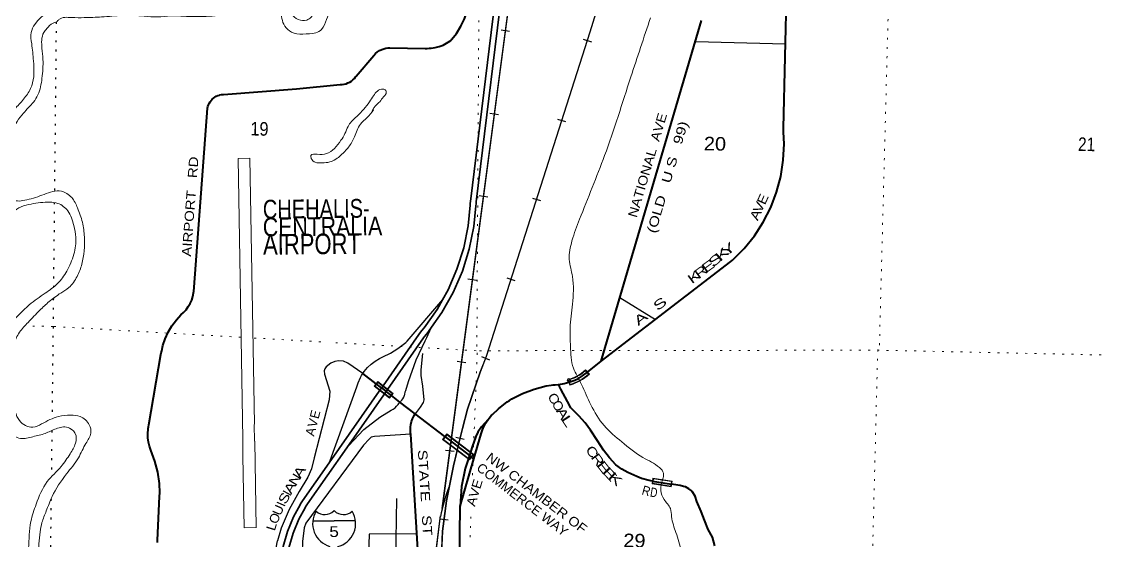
# Model space of a CAD drawing. Header units: feet. Extents: x -518066 to -250644, y -364975 to -177792.
# Drawn here: x -502127 to -488120, y -298662 to -291926 of the extents above; entities that cross this region are included whole.
import ezdxf
from ezdxf.enums import TextEntityAlignment as Align

# ---------------------------------------------------------------- set-up
doc = ezdxf.new("R2010")
doc.units = ezdxf.units.FT
doc.header["$LTSCALE"] = 80
doc.header["$PDMODE"] = 32
doc.header["$PDSIZE"] = 40
doc.linetypes.add('DOTTED', pattern=[1.5, 0.3, -1.2])
for name, color, linetype, lineweight in [('15', 7, 'Continuous', 25), ('18', 7, 'Continuous', 35), ('19', 7, 'Continuous', 25), ('26', 7, 'Continuous', 40), ('29', 7, 'Continuous', 25), ('30', 7, 'Continuous', 13), ('34', 7, 'Continuous', 25), ('36', 7, 'Continuous', 13), ('39', 7, 'Continuous', 13), ('55', 7, 'Continuous', 13), ('6', 7, 'DOTTED', 25), ('61', 7, 'Continuous', 13), ('7', 7, 'DOTTED', 13)]:
    doc.layers.add(name, color=color, linetype=linetype, lineweight=lineweight)
doc.layers.add('27', color=7, linetype='Continuous')

msp = doc.modelspace()

# ---------------------------------------------------------------- linework, layer by layer
at = {"layer": '15'}
for p, q in [((-498075.82, -298265.15), (-498072.92, -298262.24)), ((-498069.75, -298264.62), (-498073.18, -298262.24)), ((-498348.53, -298396.62), (-498072.12, -298396.62))]:
    msp.add_line(p, q, dxfattribs=at)
msp.add_lwpolyline([(-497796.76, -298396.62), (-498072.65, -298396.62), (-498072.12, -298396.62)], dxfattribs=at)
for centre, radius, start, end in [((-498045.9, -298431.72), 306.13, 148.44436, 254.43378), ((-498194.5, -298149.12), 165.66, 227.34248, 315.8117), ((-497950.81, -298149.12), 165.66, 224.18831, 312.69403), ((-498099.41, -298431.72), 306.13, 283.08087, 31.62484)]:
    msp.add_arc(centre, radius, start, end, dxfattribs=at)
at = {"layer": '18'}
for p, q in [((-498135.47, -297642.18), (-497457.73, -296673.31)), ((-497908.59, -297449.17), (-497397.97, -296719.21))]:
    msp.add_line(p, q, dxfattribs=at)
for points in [[(-496807.99, -295885.87), (-496674.35, -295697.74), (-496527.45, -295436.93), (-496408.62, -295162.19), (-496319.16, -294876.54), (-496260.04, -294583.1), (-496234.57, -294313.1), (-496232.36, -294289.65), (-496229.11, -294263.1), (-495843.84, -291120.35), (-495786.11, -290649.41), (-495782.96, -290623.72), (-495781.29, -290599.41), (-495766.02, -290376.89), (-495770.68, -289866.23), (-495828.7, -289358.85), (-495933.41, -288887.47), (-495940.92, -288862.47), (-495946.28, -288837.47), (-496896.42, -284403.88)], [(-496666.55, -295530.71), (-496594.88, -295403.47), (-496479.18, -295135.97), (-496392.07, -294857.83), (-496334.52, -294572.12), (-496309.5, -294306.95), (-496306.71, -294277.38), (-496304.2, -294256.95), (-495887.95, -290861.35), (-495860.97, -290641.3), (-495857.87, -290615.95), (-495856.17, -290591.3), (-495841.23, -290373.64), (-495845.82, -289870.85), (-495902.95, -289371.31), (-496006.92, -288903.24), (-496014.52, -288878.24), (-496019.88, -288853.24), (-496955.37, -284488.03)], [(-497457.73, -296673.31), (-497437.75, -296644.75), (-496971.96, -295978.87), (-496953.72, -295952.79), (-496934.25, -295928.87), (-496906.71, -295895.02), (-496737.92, -295657.42), (-496666.55, -295530.71)], [(-497397.97, -296719.21), (-497378.84, -296691.87), (-496912.06, -296024.58), (-496900.2, -296006.69), (-496874.4, -295974.58), (-496847.7, -295941.77), (-496807.99, -295885.87)], [(-498610.81, -299900.96), (-498645.1, -299690.49), (-498649.09, -299666), (-498654.86, -299640.49), (-498679.71, -299530.64), (-498705.95, -299335), (-498711.61, -299137.69), (-498696.6, -298940.87), (-498661.11, -298746.7), (-498605.51, -298557.3), (-498530.42, -298374.75), (-498450.15, -298226.05), (-498443.84, -298214.36), (-498417.04, -298176.05), (-497908.59, -297449.17)], [(-498689.07, -299891.64), (-498719.06, -299707.76), (-498725, -299671.37), (-498728.08, -299657.76), (-498753.69, -299544.54), (-498780.99, -299341.09), (-498786.86, -299135.9), (-498771.26, -298931.23), (-498734.35, -298729.31), (-498676.54, -298532.35), (-498598.45, -298342.51), (-498514.44, -298186.88), (-498507.52, -298174.06), (-498481.52, -298136.88), (-498135.47, -297642.18)]]:
    msp.add_lwpolyline(points, dxfattribs=at)
at = {"layer": '19'}
for points in [[(-498135.47, -297642.18), (-498124.83, -297612.86), (-497778.57, -296658.35), (-497769.46, -296633.25), (-497759.41, -296608.35), (-497730.84, -296537.56), (-497718.9, -296511.71), (-497681.72, -296458.21), (-497639.16, -296408.88), (-497591.68, -296364.28), (-497539.79, -296324.88), (-497484.07, -296291.12), (-497441.17, -296270.19), (-497341.2, -296222.39), (-497246.77, -296164.39), (-497158.92, -296096.85), (-497144.59, -296083.89), (-497124.23, -296065.48), (-497098.19, -296035.06), (-496689.31, -295557.3), (-496666.55, -295530.71)], [(-497219.81, -296856.04), (-497210.79, -296852.77), (-497205.57, -296846.47), (-497194.92, -296833.62), (-497181.15, -296812.92), (-497169.61, -296790.89), (-497160.44, -296767.78), (-497157.69, -296757.98), (-497149.59, -296724.93), (-497144.14, -296707.98), (-497106.58, -296591.12), (-497008.6, -296311.26), (-496893.31, -296064.6), (-496871.97, -296019.9), (-496831.36, -295934.84), (-496807.99, -295885.87)], [(-497908.59, -297449.17), (-497886.9, -297425.6), (-497688.85, -297210.37), (-497481.05, -297053.87), (-497330.75, -296962.52), (-497305.99, -296947.36), (-497282.95, -296929.7), (-497261.88, -296909.73), (-497249.37, -296895.1), (-497243.01, -296887.67), (-497219.81, -296856.04)]]:
    msp.add_lwpolyline(points, dxfattribs=at)
at = {"layer": '26'}
for p, q in [((-496545.47, -292156.97), (-496544.64, -292155.88)), ((-496544.64, -292155.88), (-496544, -292155.09)), ((-494785.97, -296469.3), (-494608.83, -296328.61)), ((-497457.73, -296673.31), (-497397.97, -296719.21)), ((-496637.46, -297303.34), (-496318.83, -297548.08)), ((-493942.26, -297881.6), (-493695.84, -297919.32))]:
    msp.add_line(p, q, dxfattribs=at)
for points in [[(-494608.83, -296328.61), (-492928.73, -295036.23), (-492903.77, -295017.03), (-492878.81, -294992), (-492754.04, -294866.9), (-492620.86, -294701.98), (-492505.64, -294524.04), (-492409.66, -294335.03), (-492333.96, -294137.03), (-492279.37, -293932.2), (-492246.49, -293722.78), (-492235.68, -293511.07), (-492242.61, -293358.25), (-492243.55, -293337.48), (-492242.88, -293308.25), (-492179.84, -290530.54)], [(-496544.64, -292155.88), (-496486.18, -292078.97), (-496429.98, -291987.26), (-496383.67, -291890.18), (-496347.76, -291788.79), (-496329.88, -291714.37), (-496322.68, -291684.39), (-496319.32, -291664.37), (-496199.37, -290949.59)], [(-494608.83, -296328.61), (-494599.89, -296298.33), (-493306.24, -291913.75)], [(-496570.3, -292179.84), (-496565.61, -292176.64), (-496557.67, -292170.23), (-496550.44, -292163.02), (-496544.64, -292155.88)], [(-499693.49, -292986.77), (-499682.56, -292967.61), (-499669.68, -292949.7), (-499655, -292933.23), (-499638.68, -292918.39), (-499620.9, -292905.34), (-499601.85, -292894.21), (-499581.74, -292885.14), (-499560.79, -292878.22), (-499556.42, -292877.27), (-499531.51, -292872.42), (-499506.42, -292870.46), (-498558.84, -292796.52), (-497993.41, -292743.23), (-497966.99, -292740.74), (-497943.41, -292737.16), (-497942.88, -292737.08), (-497917.91, -292730.56), (-497893.76, -292721.47), (-497870.69, -292709.91), (-497848.95, -292695.99), (-497828.79, -292679.88), (-497810.42, -292661.75), (-497794.04, -292641.8), (-497787.1, -292631.88), (-497556.58, -292363.85), (-497535.79, -292339.68), (-497509.74, -292319.19), (-497483.71, -292302.75), (-497455.65, -292288.89), (-497426.29, -292278.04), (-497401.45, -292271.72), (-497370.58, -292266.32), (-497351.45, -292266.59), (-496889.98, -292272.97), (-496865.12, -292273.32), (-496839.98, -292272.14), (-496812.4, -292270.84), (-496760.37, -292262.89), (-496709.45, -292249.55), (-496660.21, -292230.95), (-496613.18, -292207.31), (-496570.2, -292179.83)], [(-500364.57, -298674.55), (-500363.24, -298645.54), (-500337.28, -298082.29), (-500335.06, -298033.93), (-500335.12, -298032.29), (-500339.99, -297909.68), (-500361.25, -297763.46), (-500397.68, -297620.27), (-500448.88, -297481.66), (-500448.91, -297481.59), (-500467.48, -297428.95), (-500480.44, -297374.67), (-500487.66, -297319.32), (-500489.05, -297263.53), (-500484.6, -297207.89), (-500483.4, -297200.71), (-500479.78, -297175.71), (-500475.49, -297150.71), (-500319.39, -296242.13), (-500315.12, -296217.26), (-500309.45, -296192.13), (-500294.27, -296124.85), (-500263.91, -296035.24), (-500224.36, -295949.3), (-500176.03, -295867.97), (-500119.47, -295792.13), (-500060.46, -295727.7), (-500024.65, -295695.26), (-499992.43, -295659.26), (-499964.14, -295620.09), (-499940.11, -295578.18), (-499920.58, -295533.98), (-499905.79, -295487.98), (-499895.88, -295440.69), (-499893.7, -295419.34), (-499889.35, -295370.14), (-499889.29, -295369.34), (-499713.56, -293049.58), (-499709.08, -293027.98), (-499702.36, -293006.96), (-499693.49, -292986.77)], [(-497457.73, -296673.31), (-497528.03, -296619.31), (-497700.54, -296486.81)], [(-495027.31, -296600.33), (-494952.15, -296571.83), (-494904.67, -296549.95), (-494852.82, -296518.06), (-494785.97, -296469.3)], [(-496075.13, -297080.62), (-496063.34, -297066.66), (-496029.75, -297026.88), (-496020.05, -297017.5), (-495942.27, -296942.34), (-495829.67, -296854.3), (-495799.95, -296834.56), (-495766.75, -296812.51), (-495749.95, -296804.16), (-495630.47, -296744.78), (-495479.28, -296688.46), (-495323.04, -296648.25), (-495255.87, -296636.81), (-495231.51, -296632.66), (-495205.87, -296631.13), (-495165.08, -296628.7)], [(-495165.08, -296628.7), (-495158.91, -296628.33), (-495087.79, -296616.55), (-495027.31, -296600.33)], [(-493942.26, -297881.6), (-493986.3, -297872.72), (-494087.51, -297846.46), (-494146.23, -297822.71), (-494263.38, -297768.06), (-494341.77, -297725.19), (-494417.89, -297670.22), (-494500.29, -297577.95), (-494576.59, -297481.78), (-494654.34, -297357.42), (-494745.87, -297220.69), (-494816.2, -297126.66), (-494900.6, -297034.34), (-495002.81, -296929.58), (-495047.35, -296850.18), (-495130.38, -296689.5), (-495150.49, -296654.26), (-495165.08, -296628.7)], [(-497219.81, -296856.04), (-497329.39, -296771.88), (-497397.97, -296719.21)], [(-496637.46, -297303.34), (-497021, -297008.75), (-497219.81, -296856.04)], [(-496973.13, -299998.11), (-496986.03, -299908.83), (-496986.93, -299885.92), (-496985.58, -299865.44), (-496978.26, -299820.17), (-496977.97, -299815.44), (-496970.64, -299697.85), (-496957.03, -299661.84), (-496947.21, -299624.46), (-496941.35, -299586.25), (-496939.52, -299547.65), (-497078.22, -297273.64), (-497080.67, -297257.63), (-497083.56, -297220.15), (-497082.52, -297182.57), (-497077.55, -297145.31), (-497068.72, -297108.77), (-497056.12, -297073.36), (-497039.88, -297039.45), (-497035.56, -297032.43), (-497021, -297008.75)], [(-496075.13, -297080.62), (-496159.59, -297175.66), (-496207.28, -297247.24), (-496236.43, -297302.92), (-496284.12, -297435.48), (-496318.83, -297548.08)], [(-496260.27, -297593.05), (-496166.49, -297267.48), (-496162.62, -297254.04), (-496149.56, -297217.48), (-496132.26, -297175.02), (-496106.17, -297126.32), (-496075.13, -297080.62)], [(-496457.16, -299683.47), (-496436.98, -298206.58), (-496260.27, -297593.05)], [(-496318.83, -297548.08), (-496371.56, -297719.17), (-496421.9, -297952.48), (-496436.98, -298206.58)], [(-496260.27, -297593.05), (-496285.26, -297573.86), (-496318.83, -297548.08)], [(-493132.97, -298717.45), (-493164.83, -298606.13), (-493220.99, -298506.37), (-493268.73, -298386.67), (-493312.58, -298273.09), (-493368.13, -298143.17), (-493390.82, -298074.29), (-493429.75, -298015.13), (-493441.22, -298003.99), (-493471.21, -297982.06), (-493491.83, -297968.36), (-493514.85, -297956.99), (-493539.93, -297949.61), (-493582.7, -297939.45), (-493668.66, -297923.54), (-493695.84, -297919.32)]]:
    msp.add_lwpolyline(points, dxfattribs=at)
at = {"layer": '29'}
for p, q in [((-493385.46, -292182.24), (-492218.08, -292215.61)), ((-494365.03, -295502.32), (-493904.23, -295786.61)), ((-497264.97, -298104.45), (-497277.69, -298908.49)), ((-497619.9, -298566.53), (-497682.85, -300743.7)), ((-496999.47, -298564.75), (-497619.9, -298566.53))]:
    msp.add_line(p, q, dxfattribs=at)
for points in [[(-496926.77, -296229.07), (-496949.14, -296437.45), (-496946.6, -296510.26), (-496926.49, -296651.23), (-496910.87, -296828.32), (-496913.7, -296845.15), (-496918.13, -296862.88), (-496956.19, -296922.25), (-497021, -297008.75)], [(-497700.54, -296486.81), (-497895.84, -296353.46), (-497952.29, -296325.22), (-498016.8, -296321.2), (-498065.18, -296329.25), (-498113.57, -296353.46), (-498174.05, -296397.83), (-498194.21, -296426.06), (-498202.27, -296450.27), (-498198.24, -296494.63), (-498129.7, -296716.49), (-498137.76, -296829.43), (-498331.3, -297579.68), (-498367.58, -297720.84), (-498411.94, -297829.76), (-498524.83, -298015.31), (-498653.86, -298249.26), (-498758.69, -298491.27), (-498807.08, -298652.61)], [(-497079.62, -297271.27), (-497550.41, -297300.9), (-497591.46, -297312.67), (-497618.04, -297337.04), (-497690.13, -297415.8), (-498437.55, -298427.19), (-498459.48, -298485.98), (-498481.93, -298664.63), (-498523.09, -299908.54)], [(-498519.27, -301271.5), (-498734.5, -300032.1), (-498766.75, -299967.57), (-498839.33, -299886.89), (-498887.71, -299786.05), (-498903.84, -299709.42), (-498903.84, -299677.14), (-498899.81, -299624.71), (-498855.46, -299394.79), (-498860.66, -299192.6), (-498840.5, -298837.64), (-498807.08, -298652.61)]]:
    msp.add_lwpolyline(points, dxfattribs=at)
at = {"layer": '34', "lineweight": 13}
for p, q in [((-494401.88, -281078.23), (-496673.65, -298236.67)), ((-497388.52, -303879.71), (-496690.95, -298329.74))]:
    msp.add_line(p, q, dxfattribs=at)
at = {"layer": '34'}
for p, q in [((-495906.56, -292033.55), (-495796.49, -292048.13)), ((-494841.27, -292153.03), (-494735.7, -292186.81)), ((-496052.2, -293113.65), (-495942.14, -293128.22)), ((-495175.26, -293188.52), (-495069.7, -293222.29)), ((-496190.86, -294180.91), (-496080.8, -294195.49)), ((-495500.15, -294212.63), (-495394.57, -294246.4)), ((-495834.13, -295248.09), (-495728.57, -295281.87)), ((-496336.5, -295261), (-496226.44, -295275.56)), ((-496475.16, -296328.25), (-496365.09, -296342.82)), ((-496159.26, -296268.14), (-496056.3, -296309.17)), ((-496550.55, -297316.36), (-496672.56, -298236.82)), ((-496494.97, -297309.98), (-496387.18, -297335.81)), ((-496627.42, -297479.02), (-496517.36, -297493.59)), ((-496703.15, -298368.92), (-496593.29, -298383.54))]:
    msp.add_line(p, q, dxfattribs=at)
for points in [[(-496736.16, -274885.48), (-496612.45, -275129.93), (-494731.82, -278085.04), (-494655.15, -278188.5), (-494583.55, -278295.46), (-494491.36, -278449.79), (-494407.22, -278609.14), (-494315.69, -278817.87), (-494247.2, -279035.22), (-494213.59, -279206.16), (-494193.91, -279378.53), (-494183.78, -279510.56), (-494185.18, -279642.44), (-494200.15, -279785.17), (-494219.04, -279927.49), (-494240.7, -280076.99), (-494263.2, -280226.31), (-494330.4, -280651.62), (-494400.74, -281076.33), (-494400.78, -281078.32), (-496550.34, -297313.64)], [(-493320.81, -287362.57), (-493728.92, -288741.49), (-494755.04, -292063.06), (-496099.86, -296266.9), (-496180.18, -296468.38), (-496344.34, -296949.61), (-496409.57, -297199.62), (-496454.76, -297388.15)], [(-496455.59, -297390.13), (-496525.66, -297683.91), (-496617.05, -298136.54), (-496669.07, -298527.59), (-496688.3, -298983.75), (-496694.48, -299389.91), (-496685.83, -299756.18), (-496681.71, -300148.49), (-496658.11, -300569.37), (-496622.15, -300974.39), (-496529.67, -301561.71), (-496482.47, -302105.86), (-496403.6, -302869.91), (-496361.81, -303582.89), (-496341.38, -304160.62), (-496301.88, -304688.46), (-496271.94, -305292.53), (-496254.48, -305493.59)], [(-497517.09, -304340.67), (-497459.22, -304170.01), (-497446.84, -304126.4), (-497435.03, -304082.94), (-497424.27, -304039.03), (-497414.26, -303995.06), (-497404.75, -303950.87), (-497396.19, -303906.78), (-497389.09, -303866.33), (-497388.52, -303870.86), (-496692.06, -298329.61)]]:
    msp.add_lwpolyline(points, dxfattribs=at)
at = {"layer": '34', "lineweight": 13}
msp.add_lwpolyline([(-493729.97, -288741.17), (-494756.08, -292062.71), (-496100.9, -296266.52), (-496181.21, -296467.99), (-496345.4, -296949.29), (-496410.63, -297199.34), (-496526.74, -297683.67), (-496618.13, -298136.35), (-496670.16, -298527.49), (-496689.39, -298983.71)], dxfattribs=at)
at = {"layer": '34'}
msp.add_arc((-494496.53, -298755.87), 2234.8, 159.11223, 169.25472, dxfattribs=at)
at = {"layer": '36'}
for p, q in [((-499319.34, -293698.1), (-499164.39, -293696.14)), ((-499319.34, -293698.1), (-499258.55, -297337.58)), ((-499164.39, -293696.14), (-499106.79, -297144.7)), ((-499108.43, -297145.09), (-499104.45, -297365.14)), ((-499254.89, -297556.24), (-499258.9, -297331.77)), ((-499103.12, -297365.12), (-499084.42, -298484.34)), ((-499254.89, -297556.24), (-499239.35, -298486.93)), ((-499239.02, -298487.51), (-499084.81, -298483.75))]:
    msp.add_line(p, q, dxfattribs=at)
at = {"layer": '39'}
for points in [[(-497303.72, -284384.18), (-497269.04, -284455.33), (-497274.65, -284634.26), (-497357.76, -284775.32), (-497452.61, -284902.05), (-497545.05, -285008.72), (-497620.71, -285079.53), (-497695.11, -285186.59), (-497730.45, -285346.77), (-497711.14, -285483.98), (-497679.89, -285625.46), (-497612.86, -285783.81), (-497586.34, -285961.4), (-497616.79, -286178.03), (-497685.57, -286305.31), (-497770.32, -286428.23), (-497864.96, -286544.92), (-497929.08, -286640.11), (-497974.57, -286806.12), (-497967.11, -287033.6), (-497928.91, -287128.96), (-497838.72, -287233.48), (-497632.15, -287237.87), (-497370.66, -287205.21), (-497191.64, -287182.87), (-497058.83, -287163.56), (-496982.38, -287153.11), (-496796.59, -287193.28), (-496651.28, -287250.69), (-496547.7, -287387.68), (-496478.87, -287556.11), (-496475.45, -287684.93), (-496512.84, -287847.09), (-496545.94, -287896.67), (-496599.6, -287871.39), (-496648.81, -287824.07), (-496870.33, -287964.21), (-496971.32, -288096.84), (-497103.08, -288263.01), (-497148.12, -288406.91), (-497219.55, -288566.32), (-497227.92, -288682.81), (-497205.75, -288876.41), (-497158.85, -289038.35), (-497047.33, -289179.52), (-496919.45, -289304.95), (-496807.32, -289415.97), (-496692.16, -289575.33), (-496618.55, -289705.64), (-496572.93, -289831.34), (-496569.07, -289938.04), (-496605.72, -290063.99), (-496677.25, -290128.85), (-496821.27, -290206.26), (-497017.22, -290272.5), (-497177.99, -290285.17), (-497348.16, -290267.48), (-497458.07, -290245.02), (-497552.66, -290160.52), (-497645.16, -289971.47), (-497743.78, -289788.32), (-497805.37, -289658.27), (-497842.84, -289526.71), (-497866.56, -289409.53), (-497868.18, -289290.81), (-497897.63, -289159.43), (-498005.64, -289143.04), (-498079.73, -289135.44), (-498311.54, -289188.85), (-498469.47, -289259.92), (-498600.01, -289365.78), (-498693.58, -289528.74), (-498755.35, -289706.47), (-498816.28, -289942.55), (-498884.3, -290230.78), (-498934.9, -290352.42), (-499011.36, -290562.02), (-499022.05, -290694.56), (-499001.78, -290783.51), (-498808.14, -290831.88), (-498611.23, -290817.96), (-498431.63, -290866.04), (-498262.34, -290927.97), (-498095.79, -291026.07), (-497941.38, -291129.93), (-497777.85, -291278.25), (-497662, -291403.42), (-497608.04, -291513.2), (-497640.51, -291631.19), (-497688.54, -291724.71), (-497795.97, -291778.76), (-497916.26, -291774.19), (-498012.28, -291760.08), (-498103.22, -291792.35), (-498171.59, -291899.52), (-498234.34, -292026.93), (-498309.52, -292073.61)], [(-497172.85, -290130.38), (-497310.54, -290093.26), (-497477.22, -290001.2), (-497555.54, -289904.99), (-497624.61, -289748.62), (-497692.99, -289558.07), (-497725.32, -289370.3), (-497778.33, -289113.68), (-497826.32, -289006.04), (-497903.8, -288968.19), (-498082.33, -288966.4), (-498321.72, -288997.52), (-498501.88, -289076.17), (-498660.3, -289171.38), (-498851.16, -289483.15), (-498893.52, -289693.47), (-498945.05, -289959.93), (-499012.04, -290197.89), (-499091.53, -290359.15), (-499140.45, -290496.91), (-499183.65, -290648.88), (-499186.16, -290773.55), (-499144.47, -290895.13), (-499055.56, -290963.41), (-498921.52, -290982.35), (-498752.53, -290959.8), (-498531.97, -290966.49), (-498398.29, -291003.54), (-498295.1, -291060.04), (-498138.65, -291161.94), (-498040.21, -291254.56), (-497927.51, -291337.42), (-497864.84, -291413.19), (-497816.04, -291480.61), (-497819.87, -291571.05), (-497876.83, -291610.07), (-497995.36, -291617.61), (-498190.62, -291649.67), (-498263.91, -291702.42), (-498328.23, -291807.68), (-498428.53, -291906.13), (-498538.71, -291897.74), (-498621.51, -291825.58), (-498637.34, -291714.6), (-498678.5, -291566.87), (-498714.01, -291437.37), (-498772.45, -291251.06), (-498842.66, -291150.99), (-498928.37, -291123.02), (-499024.22, -291100.87), (-499150.36, -291088.13), (-499272.99, -291099.61), (-499363.09, -291190.23), (-499416.03, -291327.9), (-499509.59, -291490.87), (-499580.17, -291608.05), (-499679.74, -291670.32), (-499877.09, -291706.35), (-500095.61, -291697.68), (-500414.8, -291706.99), (-500745.54, -291691.92), (-501098.79, -291698.5), (-501157.36, -291717.37), (-501470.89, -291744.91), (-501553.65, -291769.3), (-501767.08, -291807.01), (-501866.56, -291865.25), (-501954.79, -291961.94), (-502003.05, -292067.53), (-501995.95, -292212.52), (-501972.36, -292436.31), (-501994.89, -292757.69), (-502073.97, -292898.84), (-502186.9, -293027.2), (-502340.83, -293198.94), (-502438.78, -293379.92), (-502497.67, -293614.03), (-502500.58, -293758.81), (-502507.16, -293985.98), (-502521.95, -294122.45), (-502528.22, -294234.96), (-502534.91, -294367.59), (-502489.67, -294412.8), (-502359.93, -294445.74), (-502132.8, -294325.85), (-502001.68, -294290.41), (-501762.43, -294265.32), (-501656.42, -294281.65), (-501527.97, -294378.92), (-501449.55, -294569.68), (-501422.51, -294721.12), (-501449.03, -294941.84), (-501541.72, -295161.14), (-501659.27, -295319.57), (-501820.3, -295444.9), (-502028, -295597.39), (-502265.54, -295835.75)], [(-498309.52, -292073.61), (-498478.35, -292088.12), (-498626.3, -292062.85), (-498713, -291984.57), (-498773.09, -291780.11), (-498799.02, -291672.94), (-498821.23, -291481.36), (-498889.08, -291363.24), (-498950.14, -291307.63), (-499053.18, -291243.08), (-499099.3, -291242.1), (-499135.49, -291245.36), (-499184.55, -291290.58), (-499223.04, -291408.45), (-499267.5, -291524.17), (-499338.44, -291659.46), (-499439.06, -291774), (-499560.77, -291839.8), (-499574.89, -291843.53), (-499733.69, -291858.26), (-499986.5, -291858.92), (-500191.02, -291852.57), (-500361.81, -291865.03), (-500536.16, -291855.29), (-500820.9, -291847.22), (-501088.12, -291865.69), (-501313.01, -291874.99), (-501477.5, -291873.51), (-501642.56, -291900.18), (-501667.11, -291923.8), (-501723.79, -291948.75), (-501797.36, -292015.58), (-501838.56, -292069.02), (-501862.67, -292269.67), (-501849.58, -292416.79), (-501862.55, -292661.94), (-501915.01, -292876.06), (-501973.07, -292969.38), (-502102.32, -293111.47), (-502182.77, -293220.41), (-502264.99, -293417.81), (-502304.25, -293573.88), (-502346.24, -293766.11), (-502348.25, -293965.21), (-502303.23, -294121.06), (-502239.24, -294231.04), (-502060.79, -294236.84), (-501834.65, -294165.21), (-501611.11, -294123.69), (-501476.36, -294207.02), (-501400.82, -294341.39), (-501338.33, -294525.77), (-501312.09, -294717.44), (-501345.25, -295068.76), (-501406.65, -295228.38), (-501513.89, -295372.95), (-501617.62, -295443.17), (-501768.34, -295554.63), (-501890.97, -295666.68), (-502042.61, -295824.39), (-502153.54, -295952.78), (-502224.92, -296110.18), (-502245.36, -296228.43), (-502239.87, -296453.85), (-502231.5, -296536.5), (-502236.69, -296793.87), (-502208.36, -296981.55), (-502152.51, -297097.4), (-501981.71, -297183.5), (-501866.47, -297139.68), (-501647.86, -297043.74), (-501488.99, -297024.99), (-501366.99, -297043.68), (-501248.76, -297150.79), (-501228.9, -297259.84), (-501291.73, -297391.27), (-501389.79, -297578.26), (-501544.49, -297788.21), (-501730.97, -298081.96), (-501806.93, -298267.42), (-501862.16, -298419.12), (-501886.64, -298539.3), (-501916.94, -298848.43), (-501949.51, -299071.03), (-501972.38, -299309.91), (-502006.49, -299409.76), (-502066.47, -299499.01), (-502167.43, -299531.06), (-502284.15, -299548.7), (-502396.04, -299526.21), (-502516.79, -299445.19), (-502617.85, -299382.7), (-502682.78, -299318.96), (-502776.7, -299300.87), (-502869.72, -299337.11), (-503011.97, -299527.21), (-503026.76, -299663.68)], [(-493968.86, -291878.21), (-494224.09, -292643.33), (-494563.67, -293662.04), (-494889.31, -294487.91), (-494987.21, -294765.44), (-495022.2, -295008.1), (-494980.54, -295230.26), (-494981.74, -295588.3), (-495012.1, -295899.45), (-495006.78, -296132.91), (-494968.39, -296417.36), (-494919.57, -296515.65)], [(-497561.17, -293069.19), (-497645.47, -293169.99), (-497731.44, -293254.66), (-497809.01, -293419.98), (-497885.93, -293553.12), (-497984.34, -293657.64), (-498128.55, -293745.1), (-498227.1, -293757.08), (-498317.23, -293749.14), (-498368.44, -293701.78), (-498373.6, -293659.42), (-498291.05, -293645.08), (-498170.52, -293637.59), (-498068.84, -293569.35), (-497984.45, -293464.52), (-497932.54, -293377.12), (-497892.53, -293283.42), (-497793.92, -293168.84), (-497687.4, -293060.47), (-497615.26, -292965.44), (-497561.49, -292886.13), (-497512.14, -292826.83), (-497439.43, -292802.23), (-497401.64, -292819.12), (-497398.4, -292857.41), (-497431.39, -292900.96), (-497480.82, -292964.29), (-497527.87, -293009.55), (-497556.68, -293045.14), (-497579.55, -293084.89)], [(-502265.54, -295835.75), (-502338.16, -295954.9), (-502375.21, -296100.96), (-502391.13, -296293.74), (-502358.72, -296477.47), (-502354.78, -296680.73), (-502321.62, -296926.85), (-502303.86, -297140.45), (-502250.17, -297264.3), (-502161.11, -297324.52), (-502000.3, -297309.83), (-501838.98, -297269), (-501697.35, -297209.65), (-501546.29, -297180.68), (-501464.84, -297220.62), (-501429.64, -297265.63), (-501428.14, -297390.38), (-501497.07, -297525.7), (-501614.78, -297692.17), (-501793.26, -297887.52), (-501937.59, -298180.16), (-502006.29, -298403.99), (-502037.33, -298749.32), (-502052.56, -298907.91), (-502071.92, -299072.44), (-502115.88, -299262.61), (-502182.88, -299402), (-502296.12, -299445.85), (-502419.23, -299382.89), (-502517.15, -299264.14), (-502589.74, -299182.14), (-502704.3, -299093.22), (-502842.07, -299060.11), (-503025.87, -299221.16), (-503074.83, -299360.92), (-503155.35, -299673.02), (-503173.98, -299801.36), (-503155.64, -299986.81), (-503098.36, -300130.84), (-503031.56, -300200.66), (-502941.96, -300234.74), (-502798.42, -300280.03), (-502661.96, -300377.47), (-502484.63, -300538.13), (-502251.06, -300595.4), (-502055.97, -300571.38), (-501817.88, -300504.02), (-501597.07, -300398.08), (-501488.56, -300289.75), (-501434.8, -300210.43), (-501418.81, -300114.22), (-501433.87, -299965.04), (-501477.72, -299851.46), (-501476.76, -299704.64), (-501380.7, -299616.17), (-501244.17, -299611.02), (-501139.82, -299709.79), (-501040.39, -299852.71), (-500957.89, -300039.53), (-500913.81, -300241.62), (-500861.31, -300423.76), (-500866.23, -300568.49), (-500867.02, -300707.27), (-500990.05, -300839.43), (-501245.61, -300976.82), (-501365.75, -301064.79), (-501451.59, -301143.42), (-501536.96, -301298.51), (-501569.44, -301416.49), (-501548.53, -301573.84), (-501473.24, -301720.27), (-501414.46, -301789.9), (-501289.86, -301879.04), (-501192.61, -301931.4), (-501059.11, -301976.48), (-500888.57, -301976.08), (-500694.65, -301909.79), (-500520.4, -301824.99), (-500363.09, -301784.08), (-500193.38, -301725.33), (-500039.02, -301730.63), (-499889.75, -301790.12), (-499805.18, -301874.39), (-499793.12, -301973.21), (-499855.15, -302263.56), (-499920.64, -302427.11), (-499987.94, -302580.57), (-500015.97, -302777.1), (-500061.93, -302967.21), (-500124.05, -303194.52)], [(-494919.57, -296515.65), (-494862.36, -296630.83), (-494743.22, -296890.86), (-494570.14, -297162.08), (-494341.65, -297372.12), (-494066.88, -297575.1), (-493850.85, -297706.43), (-493800.18, -297779.94), (-493811.76, -297860.98)], [(-493811.76, -297860.98), (-493834.72, -298000.46), (-493792.96, -298118.03), (-493711.09, -298236.44), (-493695.15, -298341.39), (-493639.13, -298547.75), (-493563.71, -298786.73), (-493481.42, -298983.6), (-493334.51, -299159.72), (-493164.07, -299263.93), (-492997.49, -299360.01), (-492802.41, -299535.15), (-492679.61, -299712.77), (-492468.45, -299886.23), (-492226.1, -300006.05), (-492054.41, -300047.93), (-491878.59, -300083.86), (-491733.46, -300149.31), (-491639.2, -300249.89), (-491557.25, -300364.28), (-491430.53, -300447.44), (-491246.56, -300477.51), (-491022.25, -300496.37), (-490816.3, -300530.93), (-490596.78, -300587.92), (-490417.87, -300670.17), (-490085.17, -300785.9), (-489593.46, -300776.26), (-489248.18, -300666.95), (-488964.94, -300648.86), (-488581.95, -300757.6), (-488118.73, -300868.06), (-487867.12, -300925.73), (-487754.18, -300949.23)]]:
    msp.add_spline(points, degree=3, dxfattribs=at)
at = {"layer": '55'}
for p, q in [((-497552.86, -296651.96), (-497507.24, -296592.07)), ((-497353.26, -296804.03), (-497552.86, -296651.96))]:
    msp.add_line(p, q, dxfattribs=at)
msp.add_lwpolyline([(-497318.86, -296745.67), (-497505.72, -296603.28), (-497541.64, -296650.44), (-497354.77, -296792.81)], close=True, dxfattribs=at)
msp.add_lwpolyline([(-497507.24, -296592.07), (-497307.65, -296744.16), (-497353.26, -296804.03)], dxfattribs=at)
at = {"layer": '6'}
for p, q in [((-501678, -291929.12), (-501700.64, -294132.58)), ((-501702.04, -294269.53), (-501713.29, -295363.21)), ((-501714.82, -295513.48), (-501718.56, -295877.06)), ((-501718.56, -295877.06), (-501732.79, -297078.98)), ((-501734.53, -297224.97), (-501741.63, -297825.73)), ((-501745.03, -298112.18), (-501771.49, -300347.32))]:
    msp.add_line(p, q, dxfattribs=at)
at = {"layer": '61'}
for p, q in [((-494811.79, -296451.1), (-494772.99, -296495.92)), ((-494810.99, -296439.82), (-494761.71, -296496.74)), ((-495016.6, -296638.59), (-495037.96, -296566.4)), ((-495011.22, -296628.53), (-495028.05, -296571.67)), ((-496611.45, -297270.04), (-496261.97, -297534.28)), ((-496261.97, -297534.28), (-496316.43, -297606.33)), ((-493936.55, -297841.67), (-493688.51, -297879.68)), ((-493688.51, -297879.68), (-493699.91, -297954.1))]:
    msp.add_line(p, q, dxfattribs=at)
for points in [[(-496316.43, -297606.33), (-496665.93, -297342.1), (-496611.45, -297270.04)], [(-493699.91, -297954.1), (-493947.95, -297916.08), (-493936.55, -297841.67)]]:
    msp.add_lwpolyline(points, dxfattribs=at)
for points in [[(-496654.71, -297340.53), (-496609.89, -297281.25), (-496273.17, -297535.85), (-496317.99, -297595.13)], [(-493938.83, -297909.38), (-493929.85, -297850.78), (-493697.62, -297886.37), (-493706.6, -297944.98)]]:
    msp.add_lwpolyline(points, close=True, dxfattribs=at)
for radius, start, end in [(620.8, 287.06482, 311.2292), (628.8, 287.7875, 310.49671), (696.08, 287.03375, 311.19192), (688.08, 287.67508, 310.53021)]:
    msp.add_arc((-495220.14, -295972.93), radius, start, end, dxfattribs=at)
msp.add_point((-495028.05, -296571.67), dxfattribs=at)
at = {"layer": '7'}
for p, q in [((-496190.02, -290950.51), (-496221.73, -296189.52)), ((-490862.77, -290936.75), (-491000.76, -296175.11)), ((-501718.56, -295877.06), (-502083.26, -295868.65)), ((-499284.83, -296016.5), (-501718.56, -295877.06)), ((-498246.92, -296075.97), (-499131.46, -296025.29)), ((-496231.46, -296191.44), (-498074.69, -296085.84)), ((-496277.91, -297802.11), (-496215.75, -296191.66)), ((-491021.17, -296175.55), (-491155.47, -301427.24)), ((-496308.97, -298606.96), (-496296.02, -298271.51))]:
    msp.add_line(p, q, dxfattribs=at)
msp.add_lwpolyline([(-472368.49, -296480.77), (-475163.56, -296477.36), (-480419.96, -296389.92), (-485724.69, -296296.69), (-491000.95, -296184.14), (-496231.46, -296191.44)], dxfattribs=at)

# ---------------------------------------------------------------- texts
at = {"layer": '15', "width": 1.2}
msp.add_text(' 5 ', height=140, dxfattribs=at).set_placement((-498073.2, -298604.73), align=Align.CENTER)
at = {"layer": '27'}
for s, rotation, width, p in [('NATIONAL  AVE', 73.561, 1.15, (-494148.37, -294475.04)), ('(OLD   U S   99)', 73.561, 1.3, (-493904.22, -294677.21)), ('AIRPORT   RD', 85.668, 1.2, (-499929.86, -294974.72)), ('V', 66.5, 1.25, (-492534.04, -294416.21)), ('E', 66.126, 1.2, (-492484.3, -294309.79)), ('A', 65.038, 1.25, (-492579.18, -294514.7)), ('Y', 41.744, 1.7, (-492987.45, -294982.58)), ('S', 40.609, 1.65, (-493158.51, -295119.57)), ('K', 41.987, 1.65, (-493066.47, -295044.59)), ('R', 36.377, 1.4, (-493344.85, -295264.8)), ('E', 35.784, 1.5, (-493252.79, -295191.48)), ('K', 36.389, 1.45, (-493432.15, -295330.53)), ('A  S', 37.568, 1.6, (-494127.91, -295874.26)), ('C', 297.874, 1.2, (-495308.39, -296776.46)), ('O', 296.232, 1.1, (-495252.4, -296869.19)), ('A', 300.349, 1.4, (-495198.41, -296969.21)), ('L', 303.226, 1.65, (-495135.48, -297074.42)), ('STATE   ST', 273.506, 1.3, (-496986.68, -297477.35)), ('C', 303.075, 1.3, (-494817.14, -297470.06)), ('NW CHAMBER OF', 322.473, 1.15, (-496114.53, -297596.7)), ('R', 305.847, 1.4, (-494749.41, -297573.66)), ('E', 307.83, 1.55, (-494676.61, -297673.83)), ('COMMERCE WAY', 322.473, 1.05, (-496236.23, -297730.56)), ('E', 312.568, 1.75, (-494605.54, -297762.55)), ('K', 317.906, 1.65, (-494530.05, -297838.15)), ('AVE', 73.217, 1.1, (-496246.62, -298217.68)), ('R', 345.034, 0.9, (-494089.93, -298051.55)), ('D', 350.357, 0.8, (-493980.79, -298078.92))]:
    msp.add_text(s, height=120.4, rotation=rotation, dxfattribs=dict(at, width=width)).set_placement(p)
at = {"layer": '30'}
for s, rotation, p in [('V', 75.535, (-498290.56, -297141.55)), ('E', 75.535, (-498261.89, -297030.38)), ('A', 75.535, (-498319.83, -297255.01)), ('I', 61.122, (-498631.37, -298063.54)), ('I', 66.579, (-498706.75, -298201.15))]:
    msp.add_text(s, height=120, rotation=rotation, dxfattribs=at).set_placement(p, align=Align.CENTER)
for s, rotation, width, p in [('A', 58.683, 1.4, (-498470.72, -297791.7)), ('N', 58.683, 1.25, (-498530.63, -297890.16)), ('S', 61.122, 1.3, (-498668.34, -298130.57)), ('A', 61.122, 1.35, (-498593.27, -297994.46)), ('U', 66.579, 1.1, (-498743.6, -298280.33)), ('O', 66.579, 1.05, (-498789.61, -298386.53)), ('L', 73.305, 1.15, (-498828.33, -298484.51))]:
    msp.add_text(s, height=120, rotation=rotation, dxfattribs=dict(at, width=width)).set_placement(p, align=Align.CENTER)
at = {"layer": '36'}
for s, height, width, p in [('CHEHALIS-', 242.9, 0.8, (-498996.36, -294479.23)), ('CENTRALIA', 242.9, 0.85, (-498996.67, -294709.92)), ('AIRPORT', 267.2, 0.8, (-498993.87, -294947.68))]:
    msp.add_text(s, height=height, rotation=0.553, dxfattribs=dict(at, width=width)).set_placement(p)
at = {"layer": '7'}
for s, rotation, width, p in [('19', 358.782, 0.9, (-499160.53, -293400.88)), ('20', 358.78, 1.1, (-493278.02, -293593.33)), ('21', 358.778, 0.85, (-488424.76, -293601.34)), ('29', 358.78, 1.1, (-494322.69, -298735.95))]:
    msp.add_text(s, height=175.7, rotation=rotation, dxfattribs=dict(at, width=width)).set_placement(p)

doc.saveas('drawing.dxf')
